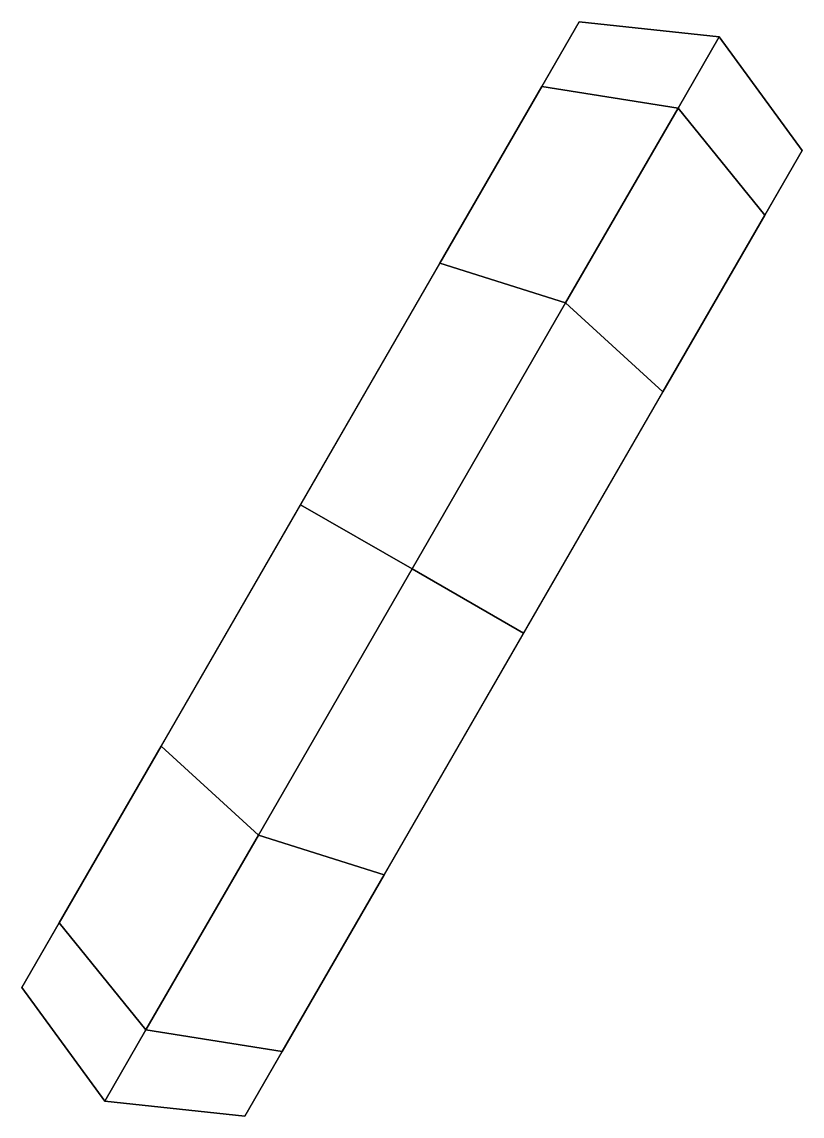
# Model space of a CAD drawing. Extents: x -1.201 to -0.655, y 0.402 to 1.168.
import ezdxf

# ---------------------------------------------------------------- set-up
doc = ezdxf.new("R2010")
doc.units = 0
doc.layers.add('WHEELS', color=2, linetype='CONTINUOUS')

msp = doc.modelspace()

# ---------------------------------------------------------------- linework, layer by layer
at = {"layer": 'WHEELS'}
for points in [[(-1.17476, 0.5375, 1.055), (-0.81088, 1.16775, 0.86), (-0.83701, 1.1225, 0.665), (-1.20088, 0.49225, 0.86)], [(-1.10338, 0.66113, 1.19775), (-0.83701, 1.1225, 1.055), (-0.81088, 1.16775, 0.86), (-1.17476, 0.5375, 1.055)], [(-0.74175, 1.1075, 1.075), (-0.71294, 1.15739, 0.86), (-0.81088, 1.16775, 0.86), (-0.83701, 1.1225, 1.055)], [(-0.71294, 1.15739, 0.86), (-0.74175, 1.1075, 0.645), (-0.83701, 1.1225, 0.665), (-0.81088, 1.16775, 0.86)], [(-0.71294, 1.15739, 0.86), (-0.74175, 1.1075, 1.075), (-0.68113, 1.0325, 1.055), (-0.655, 1.07775, 0.86)], [(-0.74175, 1.1075, 0.645), (-0.71294, 1.15739, 0.86), (-0.655, 1.07775, 0.86), (-0.68113, 1.0325, 0.665)], [(-1.20088, 0.49225, 0.86), (-0.83701, 1.1225, 0.665), (-0.90838, 0.99887, 0.52225), (-1.17476, 0.5375, 0.665)], [(-1.00588, 0.83, 1.25), (-0.90838, 0.99887, 1.19775), (-0.83701, 1.1225, 1.055), (-1.10338, 0.66113, 1.19775)], [(-0.74175, 1.1075, 0.645), (-0.82044, 0.9712, 0.48761), (-0.90838, 0.99887, 0.52225), (-0.83701, 1.1225, 0.665)], [(-0.82044, 0.9712, 1.23239), (-0.74175, 1.1075, 1.075), (-0.83701, 1.1225, 1.055), (-0.90838, 0.99887, 1.19775)], [(-0.82044, 0.9712, 0.48761), (-0.74175, 1.1075, 0.645), (-0.68113, 1.0325, 0.665), (-0.7525, 0.90887, 0.52225)], [(-0.74175, 1.1075, 1.075), (-0.82044, 0.9712, 1.23239), (-0.7525, 0.90887, 1.19775), (-0.68113, 1.0325, 1.055)], [(-0.68113, 1.0325, 1.055), (-1.045, 0.40225, 0.86), (-1.01887, 0.4475, 0.665), (-0.655, 1.07775, 0.86)], [(-0.655, 1.07775, 0.86), (-1.01887, 0.4475, 0.665), (-0.9475, 0.57113, 0.52225), (-0.68113, 1.0325, 0.665)], [(-0.7525, 0.90887, 1.19775), (-1.01887, 0.4475, 1.055), (-1.045, 0.40225, 0.86), (-0.68113, 1.0325, 1.055)], [(-0.68113, 1.0325, 0.665), (-0.9475, 0.57113, 0.52225), (-0.85, 0.74, 0.47), (-0.7525, 0.90887, 0.52225)], [(-1.17476, 0.5375, 0.665), (-0.90838, 0.99887, 0.52225), (-1.00588, 0.83, 0.47), (-1.10338, 0.66113, 0.52225)], [(-0.82044, 0.9712, 0.48761), (-0.92794, 0.785, 0.43), (-1.00588, 0.83, 0.47), (-0.90838, 0.99887, 0.52225)], [(-0.92794, 0.785, 1.29), (-0.82044, 0.9712, 1.23239), (-0.90838, 0.99887, 1.19775), (-1.00588, 0.83, 1.25)], [(-0.92794, 0.785, 0.43), (-0.82044, 0.9712, 0.48761), (-0.7525, 0.90887, 0.52225), (-0.85, 0.74, 0.47)], [(-0.82044, 0.9712, 1.23239), (-0.92794, 0.785, 1.29), (-0.85, 0.74, 1.25), (-0.7525, 0.90887, 1.19775)], [(-0.85, 0.74, 1.25), (-0.9475, 0.57113, 1.19775), (-1.01887, 0.4475, 1.055), (-0.7525, 0.90887, 1.19775)], [(-0.92794, 0.785, 0.43), (-1.03544, 0.5988, 0.48761), (-1.10338, 0.66113, 0.52225), (-1.00588, 0.83, 0.47)], [(-1.03544, 0.5988, 1.23239), (-0.92794, 0.785, 1.29), (-1.00588, 0.83, 1.25), (-1.10338, 0.66113, 1.19775)], [(-1.03544, 0.5988, 0.48761), (-0.92794, 0.785, 0.43), (-0.85, 0.74, 0.47), (-0.9475, 0.57113, 0.52225)], [(-0.92794, 0.785, 1.29), (-1.03544, 0.5988, 1.23239), (-0.9475, 0.57113, 1.19775), (-0.85, 0.74, 1.25)], [(-1.03544, 0.5988, 0.48761), (-1.11414, 0.4625, 0.645), (-1.17476, 0.5375, 0.665), (-1.10338, 0.66113, 0.52225)], [(-1.11414, 0.4625, 1.075), (-1.03544, 0.5988, 1.23239), (-1.10338, 0.66113, 1.19775), (-1.17476, 0.5375, 1.055)], [(-1.11414, 0.4625, 0.645), (-1.03544, 0.5988, 0.48761), (-0.9475, 0.57113, 0.52225), (-1.01887, 0.4475, 0.665)], [(-1.03544, 0.5988, 1.23239), (-1.11414, 0.4625, 1.075), (-1.01887, 0.4475, 1.055), (-0.9475, 0.57113, 1.19775)], [(-1.14294, 0.41261, 0.86), (-1.11414, 0.4625, 1.075), (-1.17476, 0.5375, 1.055), (-1.20088, 0.49225, 0.86)], [(-1.11414, 0.4625, 0.645), (-1.14294, 0.41261, 0.86), (-1.20088, 0.49225, 0.86), (-1.17476, 0.5375, 0.665)], [(-1.11414, 0.4625, 1.075), (-1.14294, 0.41261, 0.86), (-1.045, 0.40225, 0.86), (-1.01887, 0.4475, 1.055)], [(-1.14294, 0.41261, 0.86), (-1.11414, 0.4625, 0.645), (-1.01887, 0.4475, 0.665), (-1.045, 0.40225, 0.86)]]:
    msp.add_3dface(points, dxfattribs=at)

doc.saveas('drawing.dxf')
